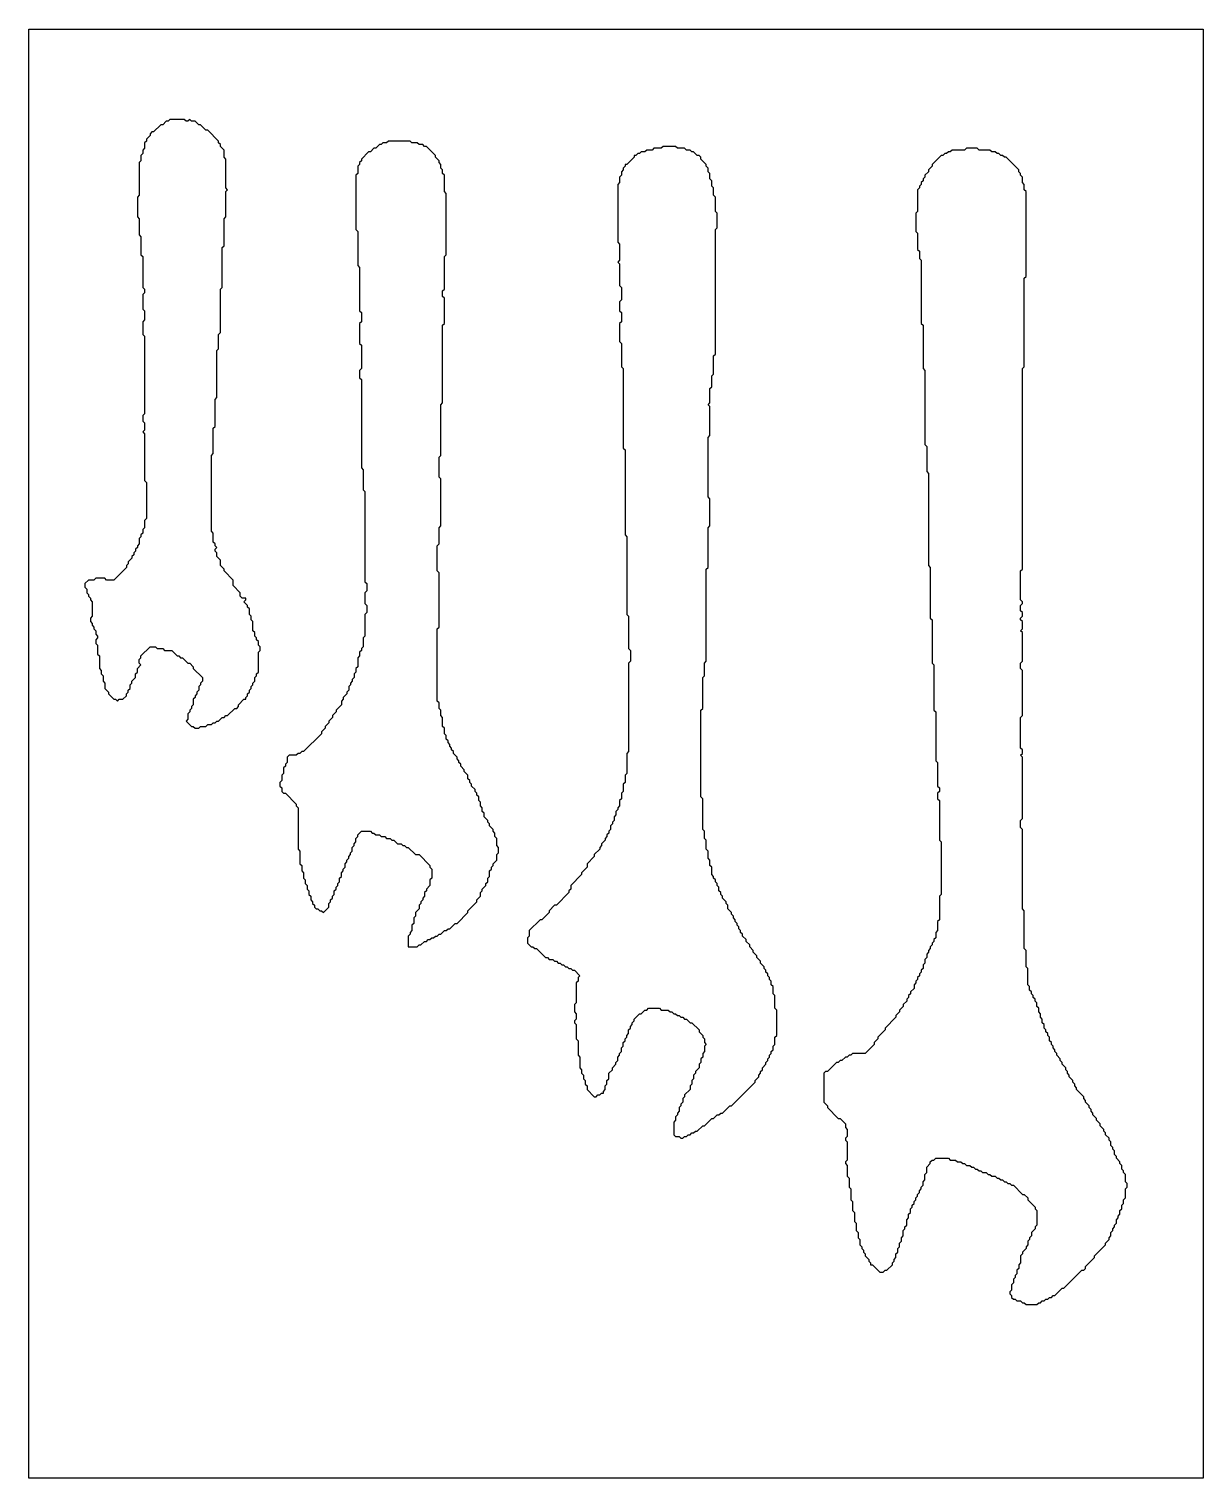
# Model space of a CAD drawing. Header units: metres. Extents: x 0 to 11.7, y 0 to 14.4.
import ezdxf

# ---------------------------------------------------------------- set-up
doc = ezdxf.new("R2010")
doc.units = ezdxf.units.M
doc.layers.add('BoundaryBox', color=3, linetype='Continuous')
doc.layers.add('Outline', color=7, linetype='Continuous')

msp = doc.modelspace()

# ---------------------------------------------------------------- linework, layer by layer
at = {"layer": 'BoundaryBox'}
msp.add_lwpolyline([(0, 14.421), (11.688, 14.421), (11.688, 0), (0, 0), (0, 14.421)], close=True, dxfattribs=at)
at = {"layer": 'Outline'}
for points in [[(1.403, 13.522), (1.385, 13.504), (1.367, 13.504), (1.331, 13.468), (1.313, 13.468), (1.241, 13.396), (1.223, 13.396), (1.205, 13.378), (1.205, 13.36), (1.169, 13.324), (1.169, 13.306), (1.151, 13.288), (1.151, 13.234), (1.133, 13.216), (1.133, 13.181), (1.115, 13.163), (1.115, 13.109), (1.097, 13.091), (1.097, 12.767), (1.079, 12.749), (1.079, 12.551), (1.097, 12.533), (1.097, 12.371), (1.115, 12.353), (1.115, 12.174), (1.133, 12.156), (1.133, 11.85), (1.151, 11.832), (1.151, 11.796), (1.133, 11.778), (1.133, 11.634), (1.151, 11.616), (1.151, 11.526), (1.133, 11.508), (1.133, 11.382), (1.151, 11.364), (1.151, 10.591), (1.133, 10.573), (1.133, 10.519), (1.151, 10.501), (1.151, 10.429), (1.133, 10.411), (1.151, 10.393), (1.151, 9.926), (1.169, 9.908), (1.169, 9.548), (1.151, 9.53), (1.151, 9.458), (1.133, 9.44), (1.133, 9.404), (1.115, 9.386), (1.115, 9.368), (1.097, 9.35), (1.097, 9.296), (1.079, 9.278), (1.079, 9.261), (1.061, 9.243), (1.061, 9.225), (1.043, 9.207), (1.043, 9.189), (1.025, 9.171), (1.025, 9.153), (0.989, 9.117), (0.989, 9.099), (0.971, 9.081), (0.971, 9.063), (0.845, 8.937), (0.773, 8.937), (0.755, 8.955), (0.665, 8.955), (0.647, 8.937), (0.593, 8.937), (0.557, 8.901), (0.557, 8.865), (0.575, 8.847), (0.575, 8.811), (0.593, 8.793), (0.593, 8.775), (0.611, 8.757), (0.611, 8.739), (0.629, 8.721), (0.629, 8.577), (0.611, 8.559), (0.611, 8.523), (0.629, 8.505), (0.629, 8.487), (0.647, 8.469), (0.647, 8.451), (0.665, 8.433), (0.665, 8.397), (0.683, 8.379), (0.683, 8.361), (0.665, 8.343), (0.665, 8.307), (0.683, 8.29), (0.683, 8.2), (0.701, 8.182), (0.701, 8.056), (0.719, 8.038), (0.719, 8.002), (0.737, 7.984), (0.737, 7.93), (0.755, 7.912), (0.755, 7.858), (0.791, 7.822), (0.791, 7.804), (0.845, 7.75), (0.863, 7.75), (0.881, 7.732), (0.899, 7.75), (0.935, 7.75), (0.971, 7.786), (0.971, 7.804), (0.989, 7.822), (0.989, 7.84), (1.007, 7.858), (1.007, 7.894), (1.025, 7.912), (1.025, 7.93), (1.061, 7.966), (1.061, 8.002), (1.079, 8.02), (1.079, 8.056), (1.115, 8.092), (1.097, 8.11), (1.097, 8.146), (1.115, 8.164), (1.115, 8.182), (1.205, 8.272), (1.259, 8.272), (1.277, 8.254), (1.331, 8.254), (1.349, 8.236), (1.421, 8.236), (1.474, 8.182), (1.492, 8.182), (1.51, 8.164), (1.528, 8.164), (1.582, 8.11), (1.6, 8.11), (1.636, 8.074), (1.636, 8.056), (1.726, 7.966), (1.726, 7.93), (1.708, 7.912), (1.708, 7.894), (1.69, 7.876), (1.69, 7.84), (1.672, 7.822), (1.672, 7.804), (1.654, 7.786), (1.654, 7.768), (1.636, 7.75), (1.636, 7.696), (1.618, 7.678), (1.618, 7.66), (1.6, 7.642), (1.6, 7.624), (1.582, 7.606), (1.582, 7.552), (1.564, 7.534), (1.618, 7.48), (1.636, 7.48), (1.654, 7.462), (1.69, 7.462), (1.708, 7.48), (1.762, 7.48), (1.78, 7.498), (1.816, 7.498), (1.834, 7.516), (1.852, 7.516), (1.87, 7.534), (1.888, 7.534), (1.924, 7.57), (1.942, 7.57), (1.96, 7.588), (1.978, 7.588), (2.05, 7.66), (2.068, 7.66), (2.086, 7.678), (2.086, 7.696), (2.14, 7.75), (2.158, 7.75), (2.158, 7.768), (2.176, 7.786), (2.176, 7.804), (2.194, 7.822), (2.194, 7.84), (2.212, 7.858), (2.212, 7.876), (2.23, 7.894), (2.23, 7.912), (2.248, 7.93), (2.248, 7.966), (2.266, 7.984), (2.266, 8.002), (2.284, 8.02), (2.284, 8.218), (2.302, 8.236), (2.302, 8.272), (2.284, 8.29), (2.284, 8.325), (2.266, 8.343), (2.266, 8.361), (2.248, 8.379), (2.248, 8.415), (2.23, 8.433), (2.23, 8.523), (2.212, 8.541), (2.212, 8.577), (2.194, 8.595), (2.194, 8.649), (2.176, 8.667), (2.176, 8.685), (2.14, 8.721), (2.158, 8.739), (2.158, 8.757), (2.122, 8.757), (2.104, 8.775), (2.104, 8.811), (2.032, 8.883), (2.032, 8.937), (1.942, 9.027), (1.942, 9.045), (1.906, 9.081), (1.906, 9.135), (1.87, 9.171), (1.87, 9.207), (1.852, 9.225), (1.852, 9.243), (1.87, 9.261), (1.852, 9.278), (1.852, 9.296), (1.834, 9.314), (1.834, 9.404), (1.816, 9.422), (1.816, 10.178), (1.834, 10.196), (1.834, 10.447), (1.852, 10.465), (1.852, 10.735), (1.87, 10.753), (1.87, 11.221), (1.888, 11.238), (1.888, 11.382), (1.906, 11.4), (1.906, 11.832), (1.924, 11.85), (1.924, 12.245), (1.942, 12.263), (1.942, 12.533), (1.96, 12.551), (1.96, 12.803), (1.978, 12.821), (1.96, 12.839), (1.96, 13.127), (1.942, 13.145), (1.942, 13.216), (1.906, 13.252), (1.906, 13.27), (1.888, 13.288), (1.888, 13.306), (1.78, 13.414), (1.762, 13.414), (1.708, 13.468), (1.69, 13.468), (1.654, 13.504), (1.618, 13.504), (1.6, 13.522), (1.582, 13.504), (1.564, 13.504), (1.546, 13.522), (1.403, 13.522)], [(3.578, 13.306), (3.56, 13.288), (3.524, 13.288), (3.506, 13.27), (3.488, 13.27), (3.452, 13.234), (3.434, 13.234), (3.399, 13.198), (3.381, 13.198), (3.309, 13.127), (3.309, 13.109), (3.291, 13.091), (3.291, 13.073), (3.273, 13.055), (3.273, 12.983), (3.255, 12.965), (3.255, 12.425), (3.273, 12.407), (3.273, 12.066), (3.291, 12.048), (3.291, 11.616), (3.309, 11.598), (3.309, 11.508), (3.291, 11.49), (3.291, 11.292), (3.309, 11.274), (3.309, 11.041), (3.291, 11.023), (3.291, 10.951), (3.309, 10.933), (3.309, 10.052), (3.327, 10.034), (3.327, 9.836), (3.345, 9.818), (3.345, 8.919), (3.363, 8.901), (3.363, 8.829), (3.345, 8.811), (3.345, 8.703), (3.363, 8.685), (3.363, 8.613), (3.345, 8.595), (3.345, 8.379), (3.327, 8.361), (3.327, 8.272), (3.309, 8.254), (3.309, 8.236), (3.291, 8.218), (3.291, 8.182), (3.273, 8.164), (3.273, 8.074), (3.255, 8.056), (3.255, 8.02), (3.237, 8.002), (3.237, 7.966), (3.219, 7.948), (3.219, 7.93), (3.201, 7.912), (3.201, 7.894), (3.183, 7.876), (3.183, 7.84), (3.165, 7.822), (3.165, 7.804), (3.129, 7.768), (3.129, 7.75), (3.111, 7.732), (3.111, 7.696), (3.057, 7.642), (3.057, 7.624), (3.021, 7.588), (3.021, 7.57), (2.985, 7.534), (2.985, 7.516), (2.949, 7.48), (2.949, 7.462), (2.913, 7.426), (2.913, 7.408), (2.733, 7.229), (2.715, 7.229), (2.697, 7.211), (2.679, 7.211), (2.661, 7.193), (2.589, 7.193), (2.571, 7.175), (2.571, 7.121), (2.553, 7.103), (2.553, 7.085), (2.535, 7.067), (2.535, 7.013), (2.517, 6.995), (2.517, 6.941), (2.499, 6.923), (2.499, 6.887), (2.517, 6.869), (2.517, 6.833), (2.535, 6.815), (2.553, 6.815), (2.661, 6.707), (2.661, 6.689), (2.679, 6.671), (2.679, 6.258), (2.697, 6.24), (2.697, 6.114), (2.715, 6.096), (2.715, 6.042), (2.733, 6.024), (2.733, 5.97), (2.751, 5.952), (2.751, 5.916), (2.769, 5.898), (2.769, 5.862), (2.787, 5.844), (2.787, 5.808), (2.805, 5.79), (2.805, 5.754), (2.823, 5.736), (2.823, 5.718), (2.841, 5.7), (2.841, 5.682), (2.859, 5.664), (2.877, 5.664), (2.895, 5.646), (2.913, 5.646), (2.931, 5.628), (2.985, 5.682), (2.985, 5.718), (3.003, 5.736), (3.003, 5.754), (3.021, 5.772), (3.021, 5.79), (3.039, 5.808), (3.039, 5.844), (3.057, 5.862), (3.057, 5.88), (3.075, 5.898), (3.075, 5.916), (3.093, 5.934), (3.093, 5.97), (3.111, 5.988), (3.111, 6.024), (3.129, 6.042), (3.129, 6.06), (3.147, 6.078), (3.147, 6.114), (3.165, 6.132), (3.165, 6.15), (3.183, 6.168), (3.183, 6.186), (3.201, 6.204), (3.201, 6.222), (3.219, 6.24), (3.219, 6.276), (3.237, 6.294), (3.237, 6.312), (3.255, 6.33), (3.255, 6.365), (3.273, 6.383), (3.273, 6.401), (3.309, 6.437), (3.399, 6.437), (3.417, 6.419), (3.434, 6.419), (3.452, 6.401), (3.488, 6.401), (3.506, 6.383), (3.542, 6.383), (3.56, 6.365), (3.596, 6.365), (3.614, 6.347), (3.632, 6.347), (3.668, 6.312), (3.704, 6.312), (3.722, 6.294), (3.74, 6.294), (3.758, 6.276), (3.776, 6.276), (3.848, 6.204), (3.884, 6.204), (3.992, 6.096), (3.992, 6.078), (4.01, 6.06), (4.01, 5.97), (3.992, 5.952), (3.992, 5.898), (3.956, 5.862), (3.956, 5.844), (3.938, 5.826), (3.938, 5.79), (3.92, 5.772), (3.92, 5.754), (3.902, 5.736), (3.902, 5.718), (3.884, 5.7), (3.884, 5.664), (3.848, 5.628), (3.848, 5.592), (3.83, 5.574), (3.83, 5.52), (3.812, 5.502), (3.812, 5.448), (3.794, 5.43), (3.794, 5.412), (3.776, 5.394), (3.776, 5.287), (3.866, 5.287), (3.884, 5.305), (3.902, 5.305), (3.938, 5.341), (3.956, 5.341), (3.974, 5.359), (3.992, 5.359), (4.01, 5.376), (4.028, 5.376), (4.046, 5.394), (4.064, 5.394), (4.082, 5.412), (4.1, 5.412), (4.136, 5.448), (4.154, 5.448), (4.172, 5.466), (4.19, 5.466), (4.244, 5.52), (4.262, 5.52), (4.37, 5.628), (4.37, 5.646), (4.459, 5.736), (4.459, 5.754), (4.495, 5.79), (4.495, 5.826), (4.513, 5.844), (4.513, 5.862), (4.549, 5.898), (4.549, 5.916), (4.567, 5.934), (4.567, 5.97), (4.585, 5.988), (4.585, 6.042), (4.603, 6.06), (4.603, 6.078), (4.621, 6.096), (4.621, 6.114), (4.657, 6.15), (4.657, 6.204), (4.675, 6.222), (4.675, 6.276), (4.657, 6.294), (4.657, 6.365), (4.639, 6.383), (4.639, 6.419), (4.621, 6.437), (4.621, 6.455), (4.585, 6.491), (4.585, 6.509), (4.567, 6.527), (4.567, 6.545), (4.531, 6.581), (4.531, 6.617), (4.513, 6.635), (4.513, 6.671), (4.495, 6.689), (4.495, 6.725), (4.477, 6.743), (4.477, 6.779), (4.459, 6.797), (4.459, 6.815), (4.441, 6.833), (4.441, 6.851), (4.405, 6.887), (4.405, 6.905), (4.388, 6.923), (4.388, 6.941), (4.37, 6.959), (4.37, 6.995), (4.334, 7.031), (4.334, 7.049), (4.298, 7.085), (4.298, 7.103), (4.28, 7.121), (4.28, 7.139), (4.262, 7.157), (4.262, 7.175), (4.226, 7.211), (4.226, 7.229), (4.208, 7.247), (4.208, 7.265), (4.19, 7.283), (4.19, 7.301), (4.172, 7.319), (4.172, 7.336), (4.154, 7.354), (4.154, 7.39), (4.136, 7.408), (4.136, 7.462), (4.118, 7.48), (4.118, 7.57), (4.1, 7.588), (4.1, 7.642), (4.082, 7.66), (4.082, 7.714), (4.064, 7.732), (4.064, 8.451), (4.082, 8.469), (4.082, 9.009), (4.064, 9.027), (4.064, 9.278), (4.082, 9.296), (4.082, 9.458), (4.1, 9.476), (4.1, 9.944), (4.082, 9.962), (4.082, 10.16), (4.1, 10.178), (4.1, 10.681), (4.118, 10.699), (4.118, 11.472), (4.136, 11.49), (4.136, 11.742), (4.118, 11.76), (4.118, 11.814), (4.136, 11.832), (4.136, 12.156), (4.154, 12.174), (4.154, 12.785), (4.136, 12.803), (4.136, 12.965), (4.118, 12.983), (4.118, 13.019), (4.1, 13.037), (4.1, 13.073), (4.082, 13.091), (4.082, 13.109), (4.046, 13.145), (4.046, 13.163), (3.956, 13.252), (3.938, 13.252), (3.92, 13.27), (3.884, 13.27), (3.866, 13.288), (3.812, 13.288), (3.794, 13.306), (3.578, 13.306)], [(6.312, 13.252), (6.294, 13.234), (6.222, 13.234), (6.204, 13.216), (6.15, 13.216), (6.132, 13.198), (6.096, 13.198), (6.078, 13.181), (6.06, 13.181), (6.042, 13.163), (6.024, 13.163), (6.024, 13.145), (5.952, 13.073), (5.934, 13.073), (5.934, 13.055), (5.916, 13.037), (5.916, 13.019), (5.898, 13.001), (5.898, 12.965), (5.88, 12.947), (5.88, 12.893), (5.862, 12.875), (5.862, 12.299), (5.88, 12.281), (5.88, 12.12), (5.862, 12.102), (5.88, 12.084), (5.88, 11.868), (5.898, 11.85), (5.898, 11.724), (5.88, 11.706), (5.88, 11.616), (5.898, 11.598), (5.898, 11.508), (5.88, 11.49), (5.88, 11.31), (5.898, 11.292), (5.898, 11.059), (5.916, 11.041), (5.916, 10.25), (5.934, 10.232), (5.934, 9.386), (5.952, 9.368), (5.952, 8.595), (5.97, 8.577), (5.97, 8.254), (5.988, 8.236), (5.988, 8.128), (5.97, 8.11), (5.97, 7.229), (5.952, 7.211), (5.952, 7.013), (5.934, 6.995), (5.934, 6.923), (5.916, 6.905), (5.916, 6.833), (5.898, 6.815), (5.898, 6.761), (5.88, 6.743), (5.88, 6.689), (5.862, 6.671), (5.862, 6.653), (5.844, 6.635), (5.844, 6.599), (5.826, 6.581), (5.826, 6.545), (5.808, 6.527), (5.808, 6.509), (5.79, 6.491), (5.79, 6.455), (5.772, 6.437), (5.772, 6.419), (5.754, 6.401), (5.754, 6.383), (5.736, 6.365), (5.736, 6.347), (5.7, 6.312), (5.7, 6.294), (5.682, 6.276), (5.682, 6.258), (5.628, 6.204), (5.628, 6.186), (5.556, 6.114), (5.556, 6.078), (5.502, 6.024), (5.502, 6.006), (5.394, 5.898), (5.394, 5.862), (5.376, 5.844), (5.376, 5.826), (5.251, 5.7), (5.233, 5.7), (5.179, 5.646), (5.179, 5.628), (5.107, 5.556), (5.089, 5.556), (4.981, 5.448), (4.981, 5.394), (4.963, 5.376), (4.963, 5.323), (4.999, 5.287), (5.017, 5.287), (5.035, 5.269), (5.053, 5.269), (5.143, 5.179), (5.161, 5.179), (5.179, 5.161), (5.215, 5.161), (5.233, 5.143), (5.251, 5.143), (5.269, 5.125), (5.287, 5.125), (5.305, 5.107), (5.323, 5.107), (5.341, 5.089), (5.359, 5.089), (5.376, 5.071), (5.394, 5.071), (5.412, 5.053), (5.43, 5.053), (5.484, 4.999), (5.466, 4.981), (5.466, 4.945), (5.448, 4.927), (5.448, 4.729), (5.43, 4.711), (5.43, 4.639), (5.448, 4.621), (5.448, 4.567), (5.43, 4.549), (5.43, 4.531), (5.448, 4.513), (5.448, 4.37), (5.466, 4.352), (5.466, 4.208), (5.484, 4.19), (5.484, 4.082), (5.502, 4.064), (5.502, 4.028), (5.52, 4.01), (5.52, 3.974), (5.538, 3.956), (5.538, 3.92), (5.556, 3.902), (5.556, 3.866), (5.628, 3.794), (5.646, 3.794), (5.664, 3.812), (5.682, 3.812), (5.7, 3.83), (5.718, 3.83), (5.718, 3.848), (5.736, 3.866), (5.736, 3.902), (5.754, 3.92), (5.754, 3.956), (5.772, 3.974), (5.772, 4.028), (5.808, 4.064), (5.808, 4.082), (5.844, 4.118), (5.844, 4.136), (5.862, 4.154), (5.862, 4.19), (5.88, 4.208), (5.88, 4.226), (5.898, 4.244), (5.898, 4.28), (5.916, 4.298), (5.916, 4.334), (5.934, 4.352), (5.934, 4.37), (5.952, 4.388), (5.952, 4.405), (5.97, 4.423), (5.97, 4.459), (5.988, 4.477), (5.988, 4.495), (6.006, 4.513), (6.006, 4.531), (6.024, 4.549), (6.024, 4.567), (6.078, 4.621), (6.096, 4.621), (6.132, 4.657), (6.15, 4.657), (6.168, 4.675), (6.276, 4.675), (6.294, 4.657), (6.365, 4.657), (6.383, 4.639), (6.401, 4.639), (6.419, 4.621), (6.437, 4.621), (6.455, 4.603), (6.473, 4.603), (6.491, 4.585), (6.509, 4.585), (6.527, 4.567), (6.545, 4.567), (6.581, 4.531), (6.599, 4.531), (6.671, 4.459), (6.671, 4.441), (6.707, 4.405), (6.707, 4.388), (6.725, 4.37), (6.725, 4.334), (6.743, 4.316), (6.725, 4.298), (6.725, 4.244), (6.707, 4.226), (6.707, 4.19), (6.689, 4.172), (6.689, 4.136), (6.671, 4.118), (6.671, 4.082), (6.635, 4.046), (6.635, 4.028), (6.617, 4.01), (6.617, 3.974), (6.599, 3.956), (6.599, 3.92), (6.581, 3.902), (6.581, 3.866), (6.527, 3.812), (6.527, 3.794), (6.509, 3.776), (6.509, 3.74), (6.491, 3.722), (6.491, 3.704), (6.473, 3.686), (6.473, 3.65), (6.455, 3.632), (6.455, 3.614), (6.437, 3.596), (6.437, 3.56), (6.419, 3.542), (6.419, 3.417), (6.437, 3.399), (6.473, 3.399), (6.491, 3.381), (6.509, 3.381), (6.527, 3.399), (6.545, 3.399), (6.563, 3.417), (6.581, 3.417), (6.599, 3.434), (6.617, 3.434), (6.635, 3.452), (6.653, 3.452), (6.707, 3.506), (6.725, 3.506), (6.797, 3.578), (6.815, 3.578), (6.851, 3.614), (6.869, 3.614), (6.887, 3.632), (6.905, 3.632), (6.977, 3.704), (6.995, 3.704), (7.229, 3.938), (7.229, 3.956), (7.265, 3.992), (7.265, 4.01), (7.283, 4.028), (7.283, 4.046), (7.301, 4.064), (7.301, 4.082), (7.336, 4.118), (7.336, 4.136), (7.354, 4.154), (7.354, 4.172), (7.372, 4.19), (7.372, 4.208), (7.39, 4.226), (7.39, 4.244), (7.408, 4.262), (7.408, 4.298), (7.426, 4.316), (7.426, 4.388), (7.444, 4.405), (7.444, 4.657), (7.426, 4.675), (7.426, 4.801), (7.408, 4.819), (7.408, 4.891), (7.39, 4.909), (7.39, 4.945), (7.372, 4.963), (7.372, 4.981), (7.354, 4.999), (7.354, 5.017), (7.336, 5.035), (7.336, 5.053), (7.319, 5.071), (7.319, 5.089), (7.283, 5.125), (7.283, 5.143), (7.247, 5.179), (7.247, 5.197), (7.211, 5.233), (7.211, 5.251), (7.175, 5.287), (7.175, 5.305), (7.139, 5.341), (7.139, 5.359), (7.103, 5.394), (7.103, 5.412), (7.085, 5.43), (7.085, 5.448), (7.067, 5.466), (7.067, 5.484), (7.049, 5.502), (7.049, 5.52), (7.031, 5.538), (7.031, 5.556), (7.013, 5.574), (7.013, 5.592), (6.995, 5.61), (6.995, 5.628), (6.959, 5.664), (6.959, 5.7), (6.941, 5.718), (6.941, 5.736), (6.905, 5.772), (6.905, 5.79), (6.887, 5.808), (6.887, 5.826), (6.869, 5.844), (6.869, 5.88), (6.851, 5.898), (6.851, 5.916), (6.833, 5.934), (6.833, 5.952), (6.815, 5.97), (6.815, 5.988), (6.797, 6.006), (6.797, 6.078), (6.779, 6.096), (6.779, 6.15), (6.761, 6.168), (6.761, 6.24), (6.743, 6.258), (6.743, 6.347), (6.725, 6.365), (6.725, 6.437), (6.707, 6.455), (6.707, 6.761), (6.689, 6.779), (6.689, 7.642), (6.707, 7.66), (6.707, 7.966), (6.725, 7.984), (6.725, 8.11), (6.743, 8.128), (6.743, 9.045), (6.761, 9.063), (6.761, 9.458), (6.779, 9.476), (6.779, 9.746), (6.761, 9.764), (6.761, 10.357), (6.779, 10.375), (6.779, 10.663), (6.761, 10.681), (6.779, 10.699), (6.779, 10.843), (6.797, 10.861), (6.797, 10.969), (6.815, 10.987), (6.815, 11.167), (6.833, 11.185), (6.833, 12.425), (6.851, 12.443), (6.851, 12.587), (6.833, 12.605), (6.833, 12.749), (6.815, 12.767), (6.815, 12.839), (6.797, 12.857), (6.797, 12.911), (6.779, 12.929), (6.779, 12.983), (6.761, 13.001), (6.761, 13.037), (6.743, 13.055), (6.743, 13.073), (6.689, 13.127), (6.689, 13.145), (6.671, 13.163), (6.653, 13.163), (6.617, 13.198), (6.599, 13.198), (6.581, 13.216), (6.545, 13.216), (6.527, 13.234), (6.455, 13.234), (6.437, 13.252), (6.312, 13.252)], [(9.332, 13.234), (9.314, 13.216), (9.189, 13.216), (9.171, 13.198), (9.153, 13.198), (9.135, 13.181), (9.117, 13.181), (9.099, 13.163), (9.081, 13.163), (8.991, 13.073), (8.991, 13.055), (8.955, 13.019), (8.955, 13.001), (8.919, 12.965), (8.919, 12.947), (8.901, 12.929), (8.901, 12.911), (8.883, 12.893), (8.883, 12.875), (8.865, 12.857), (8.865, 12.839), (8.847, 12.821), (8.847, 12.605), (8.829, 12.587), (8.829, 12.407), (8.847, 12.389), (8.847, 12.227), (8.865, 12.209), (8.865, 12.138), (8.883, 12.12), (8.883, 11.49), (8.901, 11.472), (8.901, 11.041), (8.919, 11.023), (8.919, 10.285), (8.937, 10.267), (8.937, 10.016), (8.955, 9.998), (8.955, 9.081), (8.973, 9.063), (8.973, 8.559), (8.991, 8.541), (8.991, 8.11), (9.009, 8.092), (9.009, 7.642), (9.027, 7.624), (9.027, 7.139), (9.045, 7.121), (9.045, 6.887), (9.063, 6.869), (9.063, 6.833), (9.045, 6.815), (9.045, 6.761), (9.063, 6.743), (9.063, 6.347), (9.081, 6.33), (9.081, 5.808), (9.063, 5.79), (9.063, 5.556), (9.045, 5.538), (9.045, 5.448), (9.027, 5.43), (9.027, 5.376), (9.009, 5.359), (9.009, 5.341), (8.991, 5.323), (8.991, 5.305), (8.973, 5.287), (8.973, 5.269), (8.955, 5.251), (8.955, 5.233), (8.937, 5.215), (8.937, 5.179), (8.919, 5.161), (8.919, 5.125), (8.901, 5.107), (8.901, 5.071), (8.883, 5.053), (8.883, 5.035), (8.865, 5.017), (8.865, 4.999), (8.847, 4.981), (8.847, 4.963), (8.829, 4.945), (8.829, 4.927), (8.811, 4.909), (8.811, 4.873), (8.775, 4.837), (8.775, 4.819), (8.757, 4.801), (8.757, 4.783), (8.739, 4.765), (8.739, 4.747), (8.703, 4.711), (8.703, 4.693), (8.667, 4.657), (8.667, 4.639), (8.631, 4.603), (8.631, 4.585), (8.523, 4.477), (8.523, 4.459), (8.451, 4.388), (8.451, 4.37), (8.415, 4.334), (8.415, 4.316), (8.325, 4.226), (8.2, 4.226), (8.182, 4.208), (8.164, 4.208), (8.146, 4.19), (8.128, 4.19), (8.092, 4.154), (8.074, 4.154), (8.056, 4.136), (8.038, 4.136), (7.948, 4.046), (7.93, 4.046), (7.912, 4.028), (7.912, 3.74), (7.948, 3.704), (7.948, 3.686), (8.056, 3.578), (8.074, 3.578), (8.128, 3.524), (8.128, 3.488), (8.146, 3.47), (8.146, 3.399), (8.128, 3.381), (8.128, 3.363), (8.146, 3.345), (8.146, 3.165), (8.128, 3.147), (8.128, 3.129), (8.146, 3.111), (8.146, 3.003), (8.164, 2.985), (8.164, 2.895), (8.182, 2.877), (8.182, 2.769), (8.2, 2.751), (8.2, 2.661), (8.218, 2.643), (8.218, 2.553), (8.236, 2.535), (8.236, 2.463), (8.254, 2.445), (8.254, 2.392), (8.272, 2.374), (8.272, 2.32), (8.29, 2.302), (8.29, 2.284), (8.307, 2.266), (8.307, 2.248), (8.325, 2.23), (8.325, 2.212), (8.361, 2.176), (8.361, 2.158), (8.379, 2.14), (8.379, 2.122), (8.397, 2.122), (8.469, 2.05), (8.505, 2.05), (8.523, 2.068), (8.541, 2.068), (8.595, 2.122), (8.595, 2.14), (8.613, 2.158), (8.613, 2.176), (8.631, 2.194), (8.631, 2.23), (8.649, 2.248), (8.649, 2.284), (8.667, 2.302), (8.667, 2.338), (8.685, 2.356), (8.685, 2.392), (8.703, 2.41), (8.703, 2.463), (8.721, 2.481), (8.721, 2.499), (8.739, 2.517), (8.739, 2.571), (8.757, 2.589), (8.757, 2.625), (8.775, 2.643), (8.775, 2.679), (8.793, 2.697), (8.793, 2.715), (8.811, 2.733), (8.811, 2.751), (8.829, 2.769), (8.829, 2.787), (8.847, 2.805), (8.847, 2.823), (8.865, 2.841), (8.865, 2.859), (8.883, 2.877), (8.883, 2.895), (8.901, 2.913), (8.901, 2.949), (8.919, 2.967), (8.919, 3.021), (8.937, 3.039), (8.937, 3.093), (8.973, 3.129), (8.973, 3.147), (8.991, 3.165), (9.009, 3.165), (9.027, 3.183), (9.153, 3.183), (9.171, 3.165), (9.225, 3.165), (9.243, 3.147), (9.278, 3.147), (9.296, 3.129), (9.314, 3.129), (9.332, 3.111), (9.368, 3.111), (9.386, 3.093), (9.404, 3.093), (9.422, 3.075), (9.44, 3.075), (9.458, 3.057), (9.476, 3.057), (9.494, 3.039), (9.53, 3.039), (9.548, 3.021), (9.566, 3.021), (9.584, 3.003), (9.62, 3.003), (9.638, 2.985), (9.656, 2.985), (9.674, 2.967), (9.692, 2.967), (9.71, 2.949), (9.728, 2.949), (9.746, 2.931), (9.764, 2.931), (9.782, 2.913), (9.8, 2.913), (9.89, 2.823), (9.908, 2.823), (9.944, 2.787), (9.944, 2.769), (10.016, 2.697), (10.016, 2.679), (10.034, 2.661), (10.034, 2.517), (10.016, 2.499), (10.016, 2.481), (9.98, 2.445), (9.98, 2.41), (9.962, 2.392), (9.962, 2.374), (9.944, 2.356), (9.944, 2.32), (9.926, 2.302), (9.926, 2.284), (9.89, 2.248), (9.89, 2.23), (9.872, 2.212), (9.872, 2.14), (9.854, 2.122), (9.854, 2.086), (9.836, 2.068), (9.836, 2.032), (9.818, 2.014), (9.818, 1.996), (9.8, 1.978), (9.8, 1.942), (9.782, 1.924), (9.782, 1.87), (9.764, 1.852), (9.764, 1.834), (9.782, 1.816), (9.782, 1.798), (9.8, 1.78), (9.818, 1.78), (9.836, 1.762), (9.872, 1.762), (9.89, 1.744), (9.908, 1.744), (9.926, 1.726), (10.034, 1.726), (10.052, 1.744), (10.07, 1.744), (10.088, 1.762), (10.106, 1.762), (10.124, 1.78), (10.142, 1.78), (10.16, 1.798), (10.178, 1.798), (10.196, 1.816), (10.214, 1.816), (10.285, 1.888), (10.303, 1.888), (10.483, 2.068), (10.501, 2.068), (10.519, 2.086), (10.519, 2.104), (10.609, 2.194), (10.609, 2.212), (10.717, 2.32), (10.717, 2.338), (10.753, 2.374), (10.753, 2.392), (10.771, 2.41), (10.771, 2.445), (10.789, 2.463), (10.789, 2.481), (10.807, 2.499), (10.807, 2.517), (10.825, 2.535), (10.825, 2.571), (10.843, 2.589), (10.843, 2.607), (10.861, 2.625), (10.861, 2.661), (10.879, 2.679), (10.879, 2.715), (10.897, 2.733), (10.897, 2.769), (10.915, 2.787), (10.915, 2.877), (10.933, 2.895), (10.933, 2.931), (10.915, 2.949), (10.915, 3.021), (10.897, 3.039), (10.897, 3.057), (10.879, 3.075), (10.879, 3.111), (10.861, 3.129), (10.861, 3.147), (10.825, 3.183), (10.825, 3.201), (10.807, 3.219), (10.807, 3.255), (10.789, 3.273), (10.789, 3.291), (10.771, 3.309), (10.771, 3.345), (10.753, 3.363), (10.753, 3.381), (10.717, 3.417), (10.717, 3.434), (10.699, 3.452), (10.699, 3.47), (10.663, 3.506), (10.663, 3.524), (10.627, 3.56), (10.627, 3.578), (10.591, 3.614), (10.591, 3.632), (10.573, 3.65), (10.573, 3.668), (10.555, 3.686), (10.555, 3.704), (10.519, 3.74), (10.519, 3.758), (10.501, 3.776), (10.501, 3.794), (10.429, 3.866), (10.429, 3.884), (10.411, 3.902), (10.411, 3.92), (10.393, 3.938), (10.393, 3.956), (10.357, 3.992), (10.357, 4.01), (10.339, 4.028), (10.339, 4.046), (10.321, 4.064), (10.321, 4.082), (10.285, 4.118), (10.285, 4.136), (10.267, 4.154), (10.267, 4.172), (10.232, 4.208), (10.232, 4.226), (10.214, 4.244), (10.214, 4.262), (10.196, 4.28), (10.196, 4.298), (10.178, 4.316), (10.178, 4.334), (10.16, 4.352), (10.16, 4.388), (10.142, 4.405), (10.142, 4.423), (10.124, 4.441), (10.124, 4.459), (10.106, 4.477), (10.106, 4.513), (10.088, 4.531), (10.088, 4.567), (10.07, 4.585), (10.07, 4.621), (10.052, 4.639), (10.052, 4.675), (10.034, 4.693), (10.034, 4.729), (10.016, 4.747), (10.016, 4.765), (9.998, 4.783), (9.998, 4.801), (9.98, 4.819), (9.98, 4.837), (9.962, 4.855), (9.962, 4.891), (9.944, 4.909), (9.944, 5.071), (9.926, 5.089), (9.926, 5.251), (9.908, 5.269), (9.908, 5.646), (9.89, 5.664), (9.89, 6.455), (9.872, 6.473), (9.872, 6.545), (9.89, 6.563), (9.89, 7.175), (9.872, 7.193), (9.89, 7.211), (9.89, 7.247), (9.872, 7.265), (9.872, 7.57), (9.89, 7.588), (9.89, 8.038), (9.872, 8.056), (9.872, 8.11), (9.89, 8.128), (9.89, 8.415), (9.872, 8.433), (9.89, 8.451), (9.89, 8.523), (9.872, 8.541), (9.872, 8.559), (9.89, 8.577), (9.89, 8.613), (9.872, 8.631), (9.872, 8.685), (9.89, 8.703), (9.89, 8.721), (9.872, 8.739), (9.872, 9.027), (9.89, 9.045), (9.89, 11.041), (9.908, 11.059), (9.908, 11.94), (9.926, 11.958), (9.926, 12.803), (9.908, 12.821), (9.908, 12.875), (9.89, 12.893), (9.89, 12.947), (9.872, 12.965), (9.872, 12.983), (9.854, 13.001), (9.854, 13.019), (9.728, 13.145), (9.71, 13.145), (9.692, 13.163), (9.674, 13.163), (9.656, 13.181), (9.638, 13.181), (9.62, 13.198), (9.584, 13.198), (9.566, 13.216), (9.458, 13.216), (9.44, 13.234), (9.332, 13.234)]]:
    msp.add_lwpolyline(points, dxfattribs=at)

doc.saveas('drawing.dxf')
